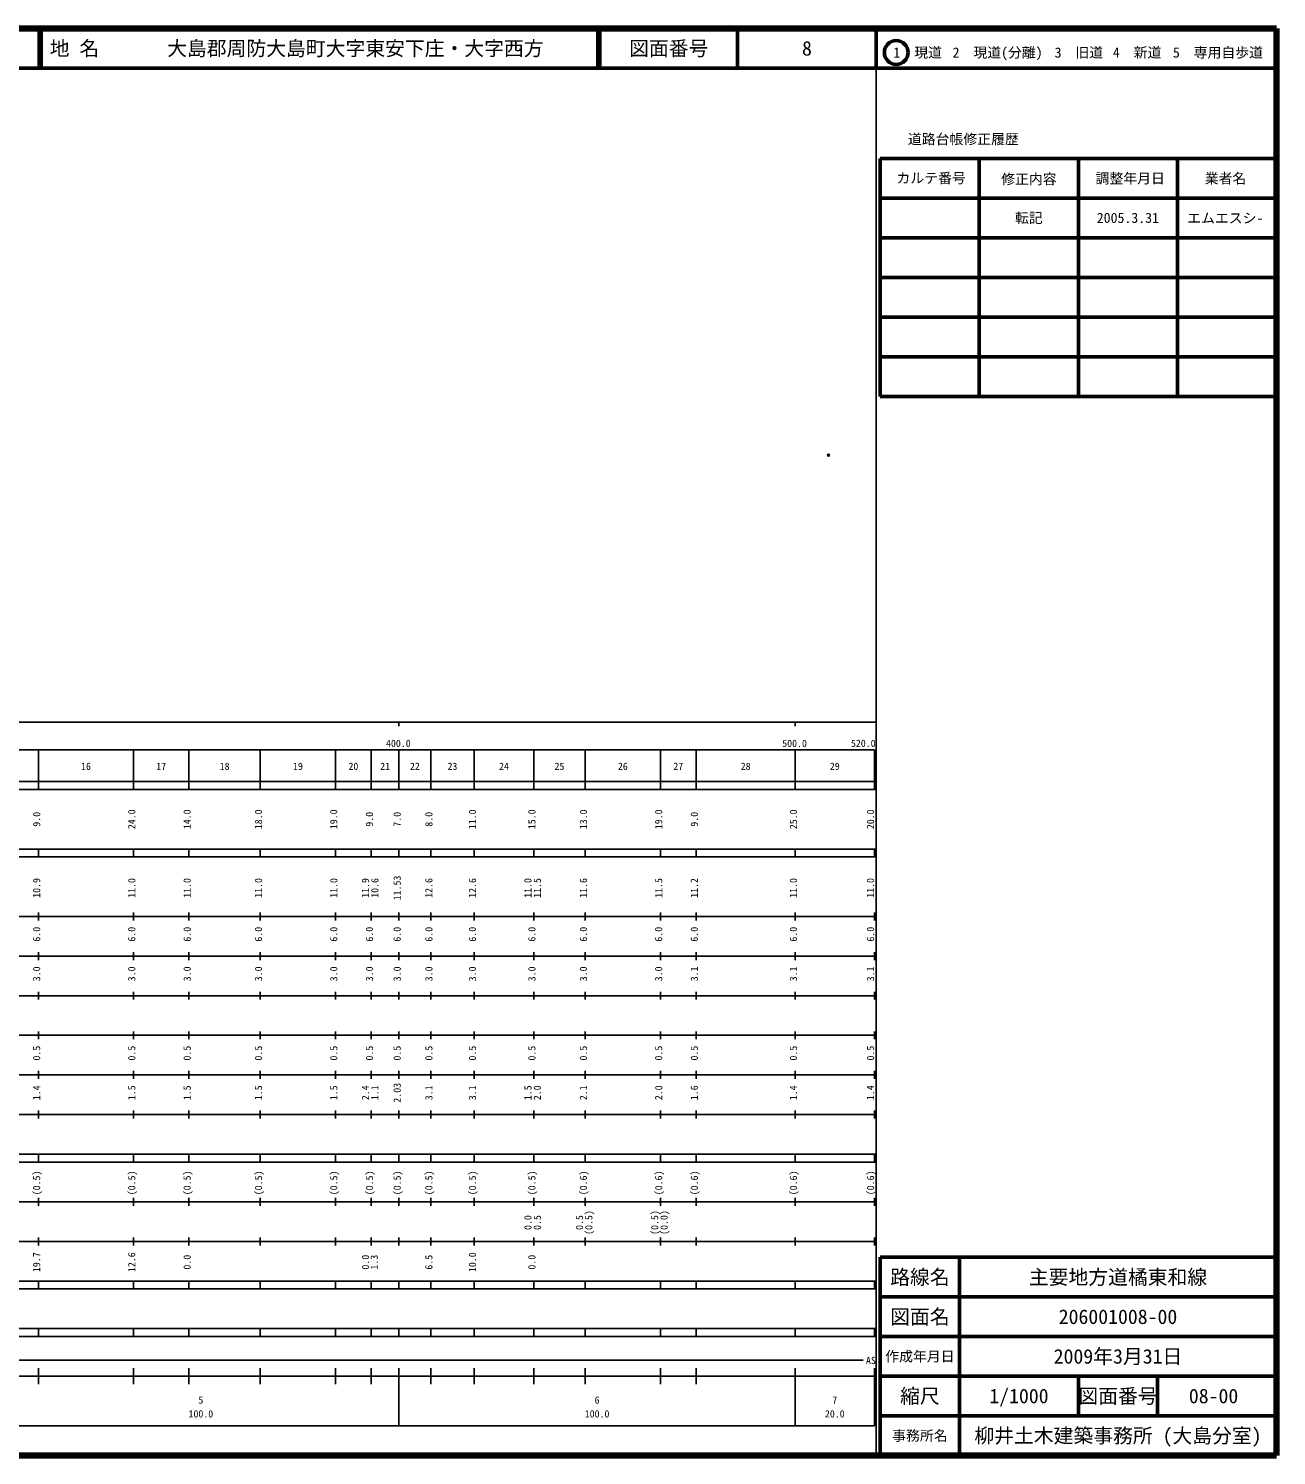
# Model space of a CAD drawing. Units: millimetres on the paper. Extents: x 40 to 680, y 20 to 380.
# Drawn here: x 365 to 680, y 20 to 380 of the extents above; entities that cross this region are included whole.
import ezdxf
from ezdxf.enums import TextEntityAlignment as Align

# ---------------------------------------------------------------- set-up
doc = ezdxf.new("R2010")
doc.units = ezdxf.units.MM
doc.header["$PDMODE"] = 32
doc.header["$PDSIZE"] = 0.5
doc.layers.add('M-OTRS', color=6, linetype='Continuous')
doc.layers.add('M-TTL-TXT', color=7, linetype='Continuous')
for name, color, linetype, lineweight in [('M-TTL', 2, 'Continuous', 140), ('M-TTL-BAND', 7, 'Continuous', 25), ('M-TTL-FRAM', 2, 'Continuous', 50), ('M-TTL-LINE', 7, 'Continuous', 50)]:
    doc.layers.add(name, color=color, linetype=linetype, lineweight=lineweight)
doc.styles.add('ＭＳ ゴシック', font='')
doc.styles.get('ＭＳ ゴシック').set_extended_font_data('MS Gothic')

msp = doc.modelspace()

# ---------------------------------------------------------------- linework, layer by layer
at = {"layer": 'M-OTRS'}
msp.add_point((566.932, 272.364), dxfattribs=at)
at = {"layer": 'M-TTL'}
for p, q in [((680, 380), (40, 380)), ((680, 20), (680, 380)), ((40, 20), (680, 20))]:
    msp.add_line(p, q, dxfattribs=at)
at = {"layer": 'M-TTL-BAND'}
for p, q in [((579, 20), (579, 370)), ((40, 205), (579, 205)), ((458.527, 205), (458.527, 204)), ((558.527, 205), (558.527, 204)), ((58.527, 198), (578.527, 198)), ((367.527, 188), (367.527, 198)), ((391.527, 188), (391.527, 198)), ((405.527, 188), (405.527, 198)), ((423.527, 188), (423.527, 198)), ((442.527, 188), (442.527, 198)), ((451.527, 188), (451.527, 198)), ((458.527, 188), (458.527, 198)), ((466.527, 188), (466.527, 198)), ((477.527, 188), (477.527, 198)), ((492.527, 188), (492.527, 198)), ((505.527, 188), (505.527, 198)), ((524.527, 188), (524.527, 198)), ((533.527, 188), (533.527, 198)), ((558.527, 188), (558.527, 198)), ((578.527, 188), (578.527, 198)), ((40, 190), (579, 190)), ((40, 188), (579, 188)), ((40, 173), (579, 173)), ((367.527, 171), (367.527, 173)), ((391.527, 171), (391.527, 173)), ((405.527, 171), (405.527, 173)), ((423.527, 171), (423.527, 173)), ((442.527, 171), (442.527, 173)), ((451.527, 171), (451.527, 173)), ((458.527, 171), (458.527, 173)), ((466.527, 171), (466.527, 173)), ((477.527, 171), (477.527, 173)), ((492.527, 171), (492.527, 173)), ((505.527, 171), (505.527, 173)), ((524.527, 171), (524.527, 173)), ((533.527, 171), (533.527, 173)), ((558.527, 171), (558.527, 173)), ((578.527, 171), (578.527, 173)), ((40, 171), (579, 171)), ((40, 156), (579, 156)), ((367.527, 155), (367.527, 157)), ((391.527, 155), (391.527, 157)), ((405.527, 155), (405.527, 157)), ((423.527, 155), (423.527, 157)), ((442.527, 155), (442.527, 157)), ((451.527, 155), (451.527, 157)), ((458.527, 155), (458.527, 157)), ((466.527, 155), (466.527, 157)), ((477.527, 155), (477.527, 157)), ((492.527, 155), (492.527, 157)), ((505.527, 155), (505.527, 157)), ((524.527, 155), (524.527, 157)), ((533.527, 155), (533.527, 157)), ((558.527, 155), (558.527, 157)), ((578.527, 155), (578.527, 157)), ((46, 146), (579, 146)), ((367.527, 145), (367.527, 147)), ((391.527, 145), (391.527, 147)), ((405.527, 145), (405.527, 147)), ((423.527, 145), (423.527, 147)), ((442.527, 145), (442.527, 147)), ((451.527, 145), (451.527, 147)), ((458.527, 145), (458.527, 147)), ((466.527, 145), (466.527, 147)), ((477.527, 145), (477.527, 147)), ((492.527, 145), (492.527, 147)), ((505.527, 145), (505.527, 147)), ((524.527, 145), (524.527, 147)), ((533.527, 145), (533.527, 147)), ((558.527, 145), (558.527, 147)), ((578.527, 145), (578.527, 147)), ((367.527, 135), (367.527, 137)), ((391.527, 135), (391.527, 137)), ((405.527, 135), (405.527, 137)), ((423.527, 135), (423.527, 137)), ((442.527, 135), (442.527, 137)), ((451.527, 135), (451.527, 137)), ((458.527, 135), (458.527, 137)), ((466.527, 135), (466.527, 137)), ((477.527, 135), (477.527, 137)), ((492.527, 135), (492.527, 137)), ((505.527, 135), (505.527, 137)), ((524.527, 135), (524.527, 137)), ((533.527, 135), (533.527, 137)), ((558.527, 135), (558.527, 137)), ((578.527, 135), (578.527, 137)), ((52, 136), (579, 136)), ((46, 126), (579, 126)), ((367.527, 125), (367.527, 127)), ((391.527, 125), (391.527, 127)), ((405.527, 125), (405.527, 127)), ((423.527, 125), (423.527, 127)), ((442.527, 125), (442.527, 127)), ((451.527, 125), (451.527, 127)), ((458.527, 125), (458.527, 127)), ((466.527, 125), (466.527, 127)), ((477.527, 125), (477.527, 127)), ((492.527, 125), (492.527, 127)), ((505.527, 125), (505.527, 127)), ((524.527, 125), (524.527, 127)), ((533.527, 125), (533.527, 127)), ((558.527, 125), (558.527, 127)), ((578.527, 125), (578.527, 127)), ((52, 116), (579, 116)), ((367.527, 115), (367.527, 117)), ((391.527, 115), (391.527, 117)), ((405.527, 115), (405.527, 117)), ((423.527, 115), (423.527, 117)), ((442.527, 115), (442.527, 117)), ((451.527, 115), (451.527, 117)), ((458.527, 115), (458.527, 117)), ((466.527, 115), (466.527, 117)), ((477.527, 115), (477.527, 117)), ((492.527, 115), (492.527, 117)), ((505.527, 115), (505.527, 117)), ((524.527, 115), (524.527, 117)), ((533.527, 115), (533.527, 117)), ((558.527, 115), (558.527, 117)), ((578.527, 115), (578.527, 117)), ((46, 106), (579, 106)), ((367.527, 105), (367.527, 107)), ((391.527, 105), (391.527, 107)), ((405.527, 105), (405.527, 107)), ((423.527, 105), (423.527, 107)), ((442.527, 105), (442.527, 107)), ((451.527, 105), (451.527, 107)), ((458.527, 105), (458.527, 107)), ((466.527, 105), (466.527, 107)), ((477.527, 105), (477.527, 107)), ((492.527, 105), (492.527, 107)), ((505.527, 105), (505.527, 107)), ((524.527, 105), (524.527, 107)), ((533.527, 105), (533.527, 107)), ((558.527, 105), (558.527, 107)), ((578.527, 105), (578.527, 107)), ((40, 96), (579, 96)), ((40, 94), (579, 94)), ((367.527, 94), (367.527, 96)), ((391.527, 94), (391.527, 96)), ((405.527, 94), (405.527, 96)), ((423.527, 94), (423.527, 96)), ((442.527, 94), (442.527, 96)), ((451.527, 94), (451.527, 96)), ((458.527, 94), (458.527, 96)), ((466.527, 94), (466.527, 96)), ((477.527, 94), (477.527, 96)), ((492.527, 94), (492.527, 96)), ((505.527, 94), (505.527, 96)), ((524.527, 94), (524.527, 96)), ((533.527, 94), (533.527, 96)), ((558.527, 94), (558.527, 96)), ((578.527, 94), (578.527, 96)), ((49, 84), (579, 84)), ((367.527, 83), (367.527, 85)), ((391.527, 83), (391.527, 85)), ((405.527, 83), (405.527, 85)), ((423.527, 83), (423.527, 85)), ((442.527, 83), (442.527, 85)), ((451.527, 83), (451.527, 85)), ((458.527, 83), (458.527, 85)), ((466.527, 83), (466.527, 85)), ((477.527, 83), (477.527, 85)), ((492.527, 83), (492.527, 85)), ((505.527, 83), (505.527, 85)), ((524.527, 83), (524.527, 85)), ((533.527, 83), (533.527, 85)), ((558.527, 83), (558.527, 85)), ((578.527, 83), (578.527, 85)), ((40, 74), (579, 74)), ((367.527, 73), (367.527, 75)), ((391.527, 73), (391.527, 75)), ((405.527, 73), (405.527, 75)), ((423.527, 73), (423.527, 75)), ((442.527, 73), (442.527, 75)), ((451.527, 73), (451.527, 75)), ((458.527, 73), (458.527, 75)), ((466.527, 73), (466.527, 75)), ((477.527, 73), (477.527, 75)), ((492.527, 73), (492.527, 75)), ((505.527, 73), (505.527, 75)), ((524.527, 73), (524.527, 75)), ((533.527, 73), (533.527, 75)), ((558.527, 73), (558.527, 75)), ((578.527, 73), (578.527, 75)), ((40, 64), (579, 64)), ((40, 62), (579, 62)), ((367.527, 62), (367.527, 64)), ((391.527, 62), (391.527, 64)), ((405.527, 62), (405.527, 64)), ((423.527, 62), (423.527, 64)), ((442.527, 62), (442.527, 64)), ((451.527, 62), (451.527, 64)), ((458.527, 62), (458.527, 64)), ((466.527, 62), (466.527, 64)), ((477.527, 62), (477.527, 64)), ((492.527, 62), (492.527, 64)), ((505.527, 62), (505.527, 64)), ((524.527, 62), (524.527, 64)), ((533.527, 62), (533.527, 64)), ((558.527, 62), (558.527, 64)), ((578.527, 62), (578.527, 64)), ((40, 52), (579, 52)), ((367.527, 50), (367.527, 52)), ((391.527, 50), (391.527, 52)), ((405.527, 50), (405.527, 52)), ((423.527, 50), (423.527, 52)), ((442.527, 50), (442.527, 52)), ((451.527, 50), (451.527, 52)), ((458.527, 50), (458.527, 52)), ((466.527, 50), (466.527, 52)), ((477.527, 50), (477.527, 52)), ((492.527, 50), (492.527, 52)), ((505.527, 50), (505.527, 52)), ((524.527, 50), (524.527, 52)), ((533.527, 50), (533.527, 52)), ((558.527, 50), (558.527, 52)), ((578.527, 50), (578.527, 52)), ((40, 50), (579, 50)), ((61.664, 44.018), (575.664, 44.018)), ((40, 40), (579, 40)), ((367.527, 38), (367.527, 42)), ((391.527, 38), (391.527, 42)), ((405.527, 38), (405.527, 42)), ((423.527, 38), (423.527, 42)), ((442.527, 38), (442.527, 42)), ((451.527, 38), (451.527, 42)), ((458.527, 27.5), (458.527, 42)), ((466.527, 38), (466.527, 42)), ((477.527, 38), (477.527, 42)), ((492.527, 38), (492.527, 42)), ((505.527, 38), (505.527, 42)), ((524.527, 38), (524.527, 42)), ((533.527, 38), (533.527, 42)), ((558.527, 27.5), (558.527, 42)), ((578.527, 27.5), (578.527, 42)), ((58.527, 27.5), (578.527, 27.5))]:
    msp.add_line(p, q, dxfattribs=at)
at = {"layer": 'M-TTL-FRAM'}
for p, q in [((580, 347.197), (580, 287.197)), ((580, 347.197), (680, 347.197)), ((580, 287.197), (680, 287.197)), ((680, 70), (580, 70)), ((580, 70), (580, 20))]:
    msp.add_line(p, q, dxfattribs=at)
at = {"layer": 'M-TTL-LINE'}
for p, q in [((367.75, 380), (367.75, 370)), ((368.25, 380), (368.25, 370)), ((508.747, 380), (508.747, 370)), ((509.247, 380), (509.247, 370)), ((543.997, 380), (543.997, 370)), ((579, 380), (579, 370)), ((40, 370), (680, 370)), ((605, 347.197), (605, 287.197)), ((630, 347.197), (630, 287.197)), ((655, 347.197), (655, 287.197)), ((580, 337.197), (680, 337.197)), ((580, 327.197), (680, 327.197)), ((580, 317.197), (680, 317.197)), ((580, 307.197), (680, 307.197)), ((580, 297.197), (680, 297.197)), ((600, 70), (600, 20)), ((680, 60), (580, 60)), ((680, 50), (580, 50)), ((680, 40), (580, 40)), ((630, 40), (630, 30)), ((650, 40), (650, 30)), ((680, 30), (580, 30))]:
    msp.add_line(p, q, dxfattribs=at)
msp.add_circle((584.031, 373.958), 3, dxfattribs=at)

# ---------------------------------------------------------------- texts
at = {"layer": 'M-TTL-BAND', "style": 'ＭＳ ゴシック'}
for s, p in [('400.0', (458.372, 198.195)), ('500.0', (558.372, 198.195)), ('520.0', (575.711, 198.206)), ('16', (379.527, 192.405)), ('17', (398.527, 192.405)), ('18', (414.527, 192.405)), ('19', (433.027, 192.405)), ('20', (447.027, 192.405)), ('21', (455.027, 192.405)), ('22', (462.527, 192.405)), ('23', (472.027, 192.405)), ('24', (485.027, 192.405)), ('25', (499.027, 192.405)), ('26', (515.027, 192.405)), ('27', (529.027, 192.405)), ('28', (546.027, 192.405)), ('29', (568.527, 192.405)), ('AS', (577.633, 42.5)), ('5', (408.527, 32.523)), ('6', (508.527, 32.523)), ('7', (568.527, 32.523)), ('100.0', (408.527, 29.033)), ('100.0', (508.527, 29.033)), ('20.0', (568.527, 29.033))]:
    msp.add_text(s, height=1.833, dxfattribs=at).set_placement(p, align=Align.BOTTOM_CENTER)
for s, p in [('9.0', (368.527, 180.5)), ('24.0', (392.527, 180.5)), ('14.0', (406.527, 180.5)), ('18.0', (424.527, 180.5)), ('19.0', (443.527, 180.5)), ('9.0', (452.527, 180.5)), ('7.0', (459.527, 180.5)), ('8.0', (467.527, 180.5)), ('11.0', (478.527, 180.5)), ('15.0', (493.527, 180.5)), ('13.0', (506.527, 180.5)), ('19.0', (525.527, 180.5)), ('9.0', (534.527, 180.5)), ('25.0', (559.527, 180.5)), ('20.0', (578.999, 180.511)), ('11.53', (459.527, 163.174)), ('10.9', (368.527, 163.174)), ('11.0', (392.527, 163.174)), ('11.0', (406.527, 163.174)), ('11.0', (424.527, 163.174)), ('11.0', (443.527, 163.174)), ('11.9', (451.527, 163.174)), ('10.6', (453.897, 163.174)), ('12.6', (467.527, 163.174)), ('12.6', (478.527, 163.174)), ('11.0', (492.527, 163.174)), ('11.5', (494.897, 163.174)), ('11.6', (506.527, 163.174)), ('11.5', (525.527, 163.174)), ('11.2', (534.527, 163.174)), ('11.0', (559.527, 163.174)), ('11.0', (578.999, 163.185)), ('6.0', (368.527, 151.5)), ('6.0', (392.527, 151.5)), ('6.0', (406.527, 151.5)), ('6.0', (424.527, 151.5)), ('6.0', (443.527, 151.5)), ('6.0', (452.527, 151.5)), ('6.0', (459.527, 151.5)), ('6.0', (467.527, 151.5)), ('6.0', (478.527, 151.5)), ('6.0', (493.527, 151.5)), ('6.0', (506.527, 151.5)), ('6.0', (525.527, 151.5)), ('6.0', (534.527, 151.5)), ('6.0', (559.527, 151.5)), ('6.0', (578.999, 151.511)), ('3.0', (368.527, 141.5)), ('3.0', (392.527, 141.5)), ('3.0', (406.527, 141.5)), ('3.0', (424.527, 141.5)), ('3.0', (443.527, 141.5)), ('3.0', (452.527, 141.5)), ('3.0', (459.527, 141.5)), ('3.0', (467.527, 141.5)), ('3.0', (478.527, 141.5)), ('3.0', (493.527, 141.5)), ('3.0', (506.527, 141.5)), ('3.0', (525.527, 141.5)), ('3.1', (534.527, 141.5)), ('3.1', (559.527, 141.5)), ('3.1', (578.999, 141.511)), ('0.5', (368.527, 121.5)), ('0.5', (392.527, 121.5)), ('0.5', (406.527, 121.5)), ('0.5', (424.527, 121.5)), ('0.5', (443.527, 121.5)), ('0.5', (452.527, 121.5)), ('0.5', (459.527, 121.5)), ('0.5', (467.527, 121.5)), ('0.5', (478.527, 121.5)), ('0.5', (493.527, 121.5)), ('0.5', (506.527, 121.5)), ('0.5', (525.527, 121.5)), ('0.5', (534.527, 121.5)), ('0.5', (559.527, 121.5)), ('0.5', (578.999, 121.511)), ('1.4', (368.527, 111.5)), ('1.5', (392.527, 111.5)), ('1.5', (406.527, 111.5)), ('1.5', (424.527, 111.5)), ('1.5', (443.527, 111.5)), ('2.4', (451.527, 111.5)), ('1.1', (453.897, 111.5)), ('2.03', (459.527, 111.5)), ('3.1', (467.527, 111.5)), ('3.1', (478.527, 111.5)), ('1.5', (492.527, 111.5)), ('2.0', (494.897, 111.5)), ('2.1', (506.527, 111.5)), ('2.0', (525.527, 111.5)), ('1.6', (534.527, 111.5)), ('1.4', (559.527, 111.5)), ('1.4', (578.999, 111.511)), ('(0.5)', (368.527, 88.764)), ('(0.5)', (392.527, 88.764)), ('(0.5)', (406.527, 88.764)), ('(0.5)', (424.527, 88.764)), ('(0.5)', (443.527, 88.764)), ('(0.5)', (452.527, 88.764)), ('(0.5)', (459.527, 88.764)), ('(0.5)', (467.527, 88.764)), ('(0.5)', (478.527, 88.764)), ('(0.5)', (493.527, 88.764)), ('(0.6)', (506.527, 88.764)), ('(0.6)', (525.527, 88.764)), ('(0.6)', (534.527, 88.764)), ('(0.6)', (559.527, 88.764)), ('(0.6)', (578.999, 88.775)), ('0.0', (492.527, 78.764)), ('0.5', (494.897, 78.764)), ('0.5', (505.527, 78.764)), ('(0.5)', (507.897, 78.764)), ('(0.5)', (524.527, 78.764)), ('(0.0)', (526.897, 78.764)), ('19.7', (368.527, 68.764)), ('12.6', (392.527, 68.764)), ('0.0', (406.527, 68.764)), ('0.0', (451.527, 68.764)), ('1.3', (453.727, 68.764)), ('6.5', (467.527, 68.764)), ('10.0', (478.527, 68.764)), ('0.0', (493.527, 68.764))]:
    msp.add_text(s, height=1.833, rotation=90, dxfattribs=at).set_placement(p, align=Align.BOTTOM_CENTER)
at = {"layer": 'M-TTL-TXT', "style": 'ＭＳ ゴシック'}
for s, p in [('地 名', (370.38, 375)), ('大島郡周防大島町大字東安下庄・大字西方', (400.024, 375))]:
    msp.add_text(s, height=3.666, dxfattribs=at).set_placement(p, align=Align.MIDDLE_LEFT)
for s, height, p in [('図面番号', 3.666, (526.622, 375)), ('8', 3.666, (561.497, 375)), ('1\u3000現道', 2.566, (589.448, 373.958)), ('2\u3000現道(分離)', 2.566, (609.619, 373.958)), ('3\u3000旧道', 2.566, (630.121, 373.958)), ('4\u3000新道', 2.566, (644.824, 373.958)), ('5\u3000専用自歩道', 2.566, (665.228, 373.958)), ('道路台帳修正履歴', 2.566, (600.968, 352.113)), ('カルテ番号', 2.566, (592.839, 342.277)), ('修正内容', 2.566, (617.509, 342.023)), ('調整年月日', 2.566, (643.089, 342.197)), ('業者名', 2.566, (667.134, 342.197)), ('転記', 2.566, (617.5, 332.245)), ('2005.3.31', 2.566, (642.5, 332.245)), ('エムエスシ-', 2.566, (667.077, 332.189)), ('路線名', 3.666, (590, 65)), ('路線名', 3.666, (590, 65)), ('主要地方道橘東和線', 3.666, (640, 65)), ('図面名', 3.666, (590, 55)), ('図面名', 3.666, (590, 55)), ('206001008-00', 3.666, (640, 55)), ('2009年3月31日', 3.666, (640, 45)), ('作成年月日', 2.566, (590, 45)), ('作成年月日', 2.566, (590, 45)), ('縮尺', 3.666, (590, 35)), ('縮尺', 3.666, (590, 35)), ('1/1000', 3.666, (615, 35)), ('図面番号', 3.666, (640, 35)), ('図面番号', 3.666, (640, 35)), ('08-00', 3.666, (664.125, 35)), ('事務所名', 2.566, (590, 25)), ('事務所名', 2.566, (590, 25)), ('柳井土木建築事務所 (大島分室)', 3.666, (640, 25))]:
    msp.add_text(s, height=height, dxfattribs=at).set_placement(p, align=Align.MIDDLE_CENTER)

doc.saveas('drawing.dxf')
